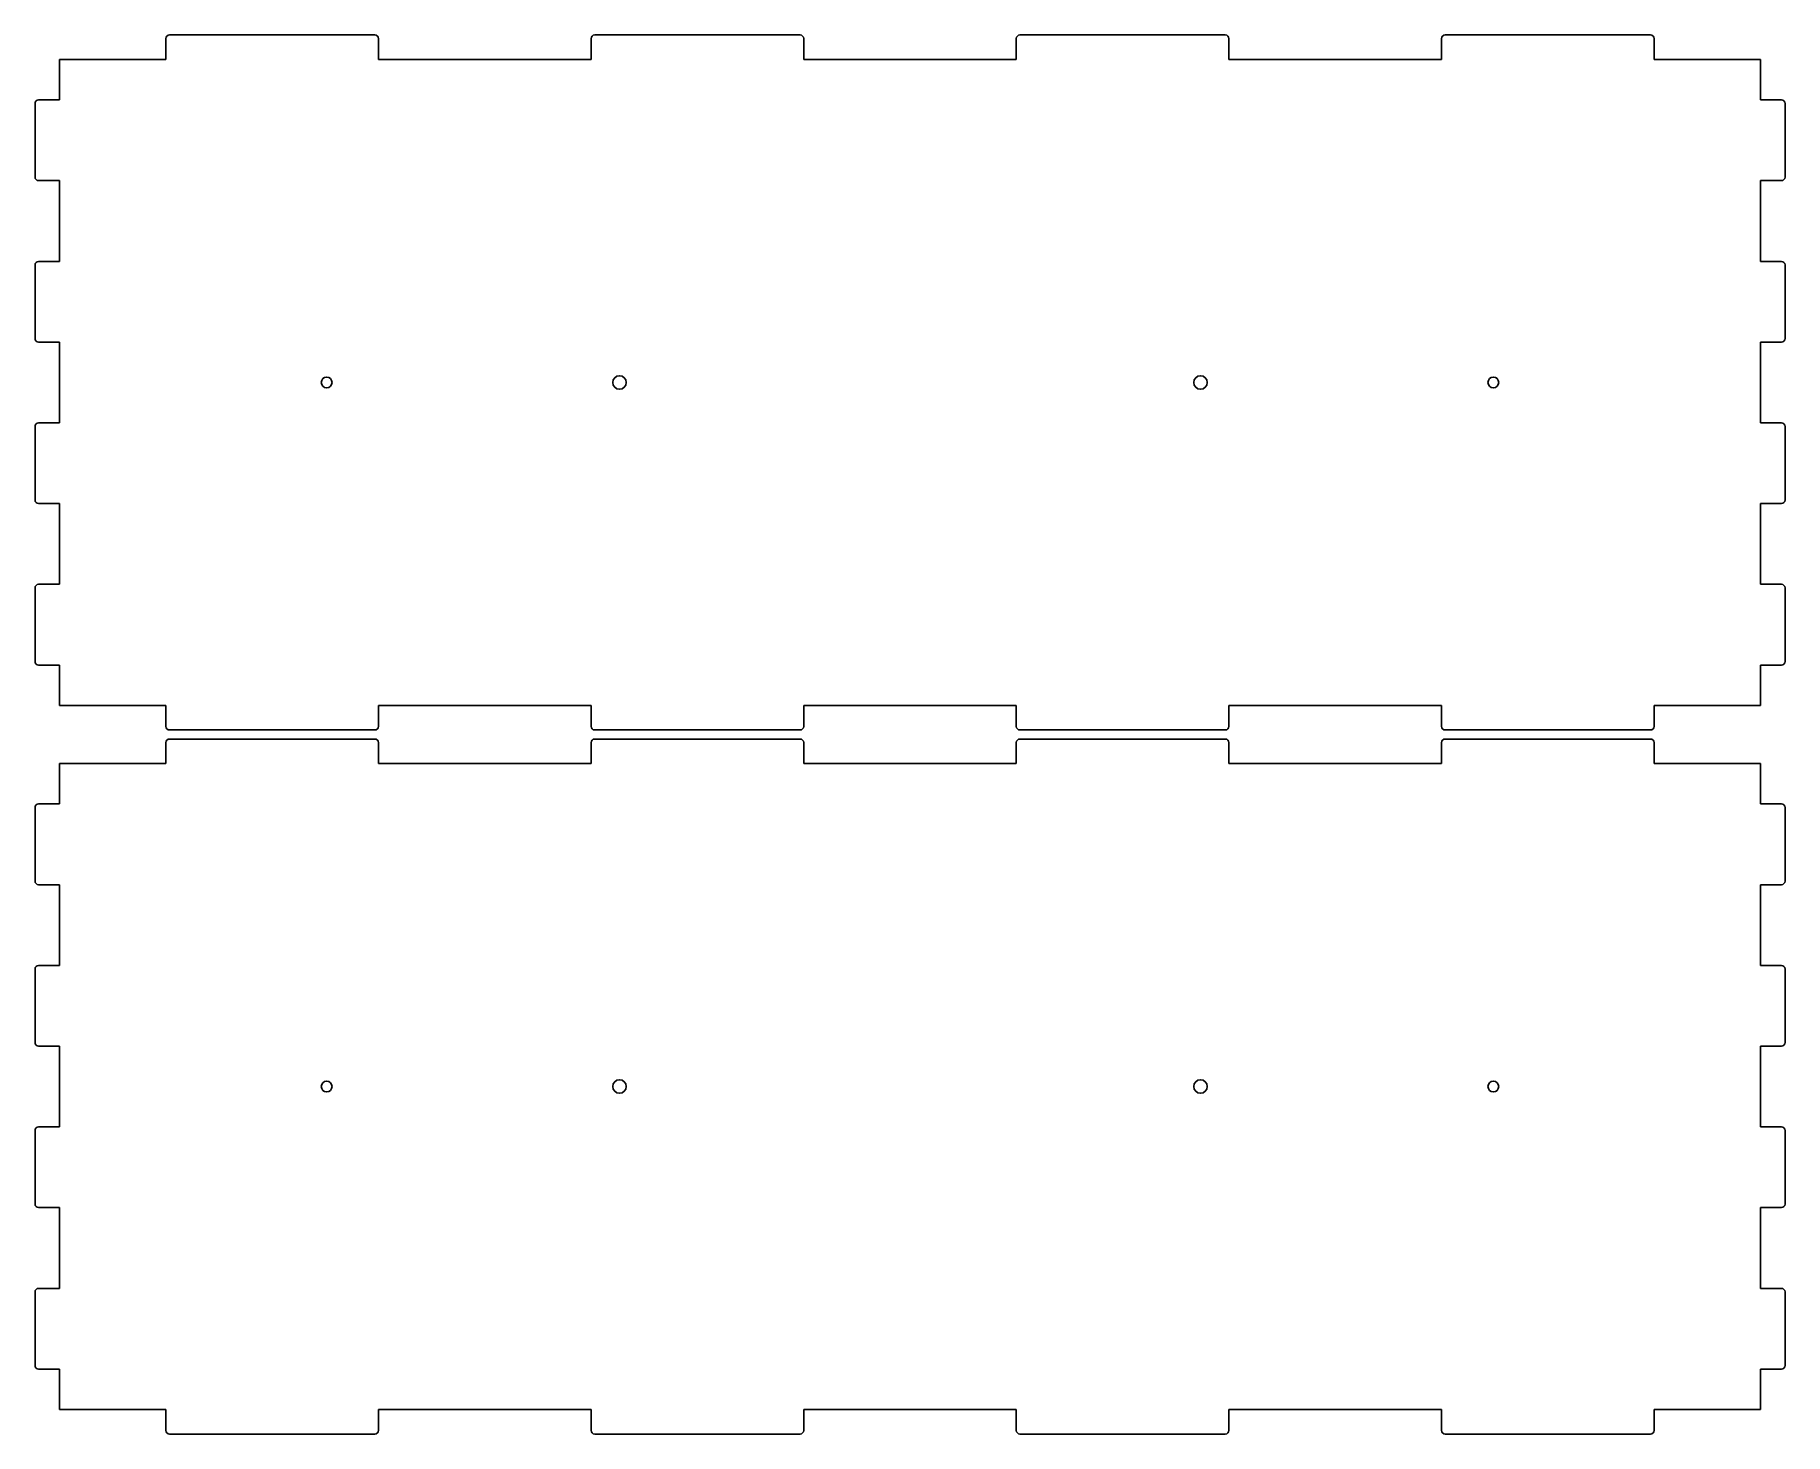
# Model space of a CAD drawing. Header units: millimetres. Extents: x 0 to 969, y 0 to 775.
import ezdxf

# ---------------------------------------------------------------- set-up
doc = ezdxf.new("R2010")
doc.units = ezdxf.units.MM
doc.layers.add('SheetCutProfiles', color=7, linetype='CONTINUOUS')

msp = doc.modelspace()

# ---------------------------------------------------------------- linework, layer by layer
at = {"layer": 'SheetCutProfiles'}
for p, q in [((72.475, 773), (72.475, 761.4)), ((74.475, 775), (188.225, 775)), ((190.225, 761.4), (190.225, 773)), ((307.975, 773), (307.975, 761.4)), ((309.975, 775), (423.725, 775)), ((425.725, 761.4), (425.725, 773)), ((543.475, 773), (543.475, 761.4)), ((545.475, 775), (659.225, 775)), ((661.225, 761.4), (661.225, 773)), ((778.975, 773), (778.975, 761.4)), ((780.975, 775), (894.725, 775)), ((896.725, 761.4), (896.725, 773)), ((13.6, 761.4), (72.475, 761.4)), ((13.6, 739.0375), (13.6, 761.4)), ((190.225, 761.4), (307.975, 761.4)), ((425.725, 761.4), (543.475, 761.4)), ((661.225, 761.4), (778.975, 761.4)), ((896.725, 761.4), (955.6, 761.4)), ((955.6, 739.0375), (955.6, 761.4)), ((0, 696.3125), (0, 737.0375)), ((13.6, 739.0375), (2, 739.0375)), ((955.6, 739.0375), (967.2, 739.0375)), ((969.2, 696.3125), (969.2, 737.0375)), ((2, 694.3125), (13.6, 694.3125)), ((13.6, 649.5875), (13.6, 694.3125)), ((955.6, 649.5875), (955.6, 694.3125)), ((967.2, 694.3125), (955.6, 694.3125)), ((13.6, 649.5875), (2, 649.5875)), ((955.6, 649.5875), (967.2, 649.5875)), ((0, 606.8625), (0, 647.5875)), ((969.2, 606.8625), (969.2, 647.5875)), ((2, 604.8625), (13.6, 604.8625)), ((13.6, 560.1375), (13.6, 604.8625)), ((955.6, 560.1375), (955.6, 604.8625)), ((967.2, 604.8625), (955.6, 604.8625)), ((0, 517.4125), (0, 558.1375)), ((13.6, 560.1375), (2, 560.1375)), ((955.6, 560.1375), (967.2, 560.1375)), ((969.2, 517.4125), (969.2, 558.1375)), ((2, 515.4125), (13.6, 515.4125)), ((13.6, 470.6875), (13.6, 515.4125)), ((955.6, 470.6875), (955.6, 515.4125)), ((967.2, 515.4125), (955.6, 515.4125)), ((0, 427.9625), (0, 468.6875)), ((13.6, 470.6875), (2, 470.6875)), ((955.6, 470.6875), (967.2, 470.6875)), ((969.2, 427.9625), (969.2, 468.6875)), ((2, 425.9625), (13.6, 425.9625)), ((13.6, 403.6), (13.6, 425.9625)), ((955.6, 403.6), (955.6, 425.9625)), ((967.2, 425.9625), (955.6, 425.9625)), ((13.6, 403.6), (72.475, 403.6)), ((72.475, 392), (72.475, 403.6)), ((190.225, 403.6), (190.225, 392)), ((190.225, 403.6), (307.975, 403.6)), ((307.975, 392), (307.975, 403.6)), ((425.725, 403.6), (425.725, 392)), ((425.725, 403.6), (543.475, 403.6)), ((543.475, 392), (543.475, 403.6)), ((661.225, 403.6), (661.225, 392)), ((661.225, 403.6), (778.975, 403.6)), ((778.975, 392), (778.975, 403.6)), ((896.725, 403.6), (896.725, 392)), ((896.725, 403.6), (955.6, 403.6)), ((74.475, 390), (188.225, 390)), ((309.975, 390), (423.725, 390)), ((545.475, 390), (659.225, 390)), ((780.975, 390), (894.725, 390)), ((72.475, 371.4), (72.475, 383)), ((188.225, 385), (74.475, 385)), ((190.225, 383), (190.225, 371.4)), ((307.975, 371.4), (307.975, 383)), ((423.725, 385), (309.975, 385)), ((425.725, 383), (425.725, 371.4)), ((543.475, 371.4), (543.475, 383)), ((659.225, 385), (545.475, 385)), ((661.225, 383), (661.225, 371.4)), ((778.975, 371.4), (778.975, 383)), ((894.725, 385), (780.975, 385)), ((896.725, 383), (896.725, 371.4)), ((13.6, 349.0375), (13.6, 371.4)), ((72.475, 371.4), (13.6, 371.4)), ((307.975, 371.4), (190.225, 371.4)), ((543.475, 371.4), (425.725, 371.4)), ((778.975, 371.4), (661.225, 371.4)), ((955.6, 371.4), (896.725, 371.4)), ((955.6, 349.0375), (955.6, 371.4)), ((13.6, 349.0375), (2, 349.0375)), ((955.6, 349.0375), (967.2, 349.0375)), ((0, 306.3125), (0, 347.0375)), ((969.2, 306.3125), (969.2, 347.0375)), ((2, 304.3125), (13.6, 304.3125)), ((13.6, 259.5875), (13.6, 304.3125)), ((967.2, 304.3125), (955.6, 304.3125)), ((955.6, 259.5875), (955.6, 304.3125)), ((0, 216.8625), (0, 257.5875)), ((13.6, 259.5875), (2, 259.5875)), ((955.6, 259.5875), (967.2, 259.5875)), ((969.2, 216.8625), (969.2, 257.5875)), ((2, 214.8625), (13.6, 214.8625)), ((13.6, 170.1375), (13.6, 214.8625)), ((967.2, 214.8625), (955.6, 214.8625)), ((955.6, 170.1375), (955.6, 214.8625)), ((0, 127.4125), (0, 168.1375)), ((13.6, 170.1375), (2, 170.1375)), ((955.6, 170.1375), (967.2, 170.1375)), ((969.2, 127.4125), (969.2, 168.1375)), ((2, 125.4125), (13.6, 125.4125)), ((13.6, 80.6875), (13.6, 125.4125)), ((967.2, 125.4125), (955.6, 125.4125)), ((955.6, 80.6875), (955.6, 125.4125)), ((0, 37.9625), (0, 78.6875)), ((13.6, 80.6875), (2, 80.6875)), ((955.6, 80.6875), (967.2, 80.6875)), ((969.2, 37.9625), (969.2, 78.6875)), ((2, 35.9625), (13.6, 35.9625)), ((13.6, 13.6), (13.6, 35.9625)), ((967.2, 35.9625), (955.6, 35.9625)), ((955.6, 13.6), (955.6, 35.9625)), ((72.475, 13.6), (13.6, 13.6)), ((72.475, 13.6), (72.475, 2)), ((307.975, 13.6), (190.225, 13.6)), ((190.225, 2), (190.225, 13.6)), ((307.975, 13.6), (307.975, 2)), ((543.475, 13.6), (425.725, 13.6)), ((425.725, 2), (425.725, 13.6)), ((543.475, 13.6), (543.475, 2)), ((778.975, 13.6), (661.225, 13.6)), ((661.225, 2), (661.225, 13.6)), ((778.975, 13.6), (778.975, 2)), ((955.6, 13.6), (896.725, 13.6)), ((896.725, 2), (896.725, 13.6)), ((188.225, 0), (74.475, 0)), ((423.725, 0), (309.975, 0)), ((659.225, 0), (545.475, 0)), ((894.725, 0), (780.975, 0))]:
    msp.add_line(p, q, dxfattribs=at)
for centre, radius in [((161.5333, 582.5), 3), ((323.7333, 582.5), 3.75), ((645.4667, 582.5), 3.75), ((807.6667, 582.5), 3), ((161.5333, 192.5), 3), ((323.7333, 192.5), 3.75), ((645.4667, 192.5), 3.75), ((807.6667, 192.5), 3)]:
    msp.add_circle(centre, radius, dxfattribs=at)
for centre, start, end in [((74.475, 773), 90, 180), ((188.225, 773), 0, 90), ((309.975, 773), 90, 180), ((423.725, 773), 0, 90), ((545.475, 773), 90, 180), ((659.225, 773), 0, 90), ((780.975, 773), 90, 180), ((894.725, 773), 0, 90), ((2, 737.0375), 90, 180), ((967.2, 737.0375), 0, 90), ((2, 696.3125), 180, -90), ((967.2, 696.3125), -90, 0), ((2, 647.5875), 90, 180), ((967.2, 647.5875), 0, 90), ((2, 606.8625), 180, -90), ((967.2, 606.8625), -90, 0), ((2, 558.1375), 90, 180), ((967.2, 558.1375), 0, 90), ((2, 517.4125), 180, -90), ((967.2, 517.4125), -90, 0), ((2, 468.6875), 90, 180), ((967.2, 468.6875), 0, 90), ((2, 427.9625), 180, -90), ((967.2, 427.9625), -90, 0), ((74.475, 392), 180, -90), ((188.225, 392), -90, 0), ((309.975, 392), 180, -90), ((423.725, 392), -90, 0), ((545.475, 392), 180, -90), ((659.225, 392), -90, 0), ((780.975, 392), 180, -90), ((894.725, 392), -90, 0), ((74.475, 383), 90, 180), ((188.225, 383), 0, 90), ((309.975, 383), 90, 180), ((423.725, 383), 0, 90), ((545.475, 383), 90, 180), ((659.225, 383), 0, 90), ((780.975, 383), 90, 180), ((894.725, 383), 0, 90), ((2, 347.0375), 90, 180), ((967.2, 347.0375), 0, 90), ((2, 306.3125), 180, -90), ((967.2, 306.3125), -90, 0), ((2, 257.5875), 90, 180), ((967.2, 257.5875), 0, 90), ((2, 216.8625), 180, -90), ((967.2, 216.8625), -90, 0), ((2, 168.1375), 90, 180), ((967.2, 168.1375), 0, 90), ((2, 127.4125), 180, -90), ((967.2, 127.4125), -90, 0), ((2, 78.6875), 90, 180), ((967.2, 78.6875), 0, 90), ((2, 37.9625), 180, -90), ((967.2, 37.9625), -90, 0), ((74.475, 2), 180, -90), ((188.225, 2), -90, 0), ((309.975, 2), 180, -90), ((423.725, 2), -90, 0), ((545.475, 2), 180, -90), ((659.225, 2), -90, 0), ((780.975, 2), 180, -90), ((894.725, 2), -90, 0)]:
    msp.add_arc(centre, 2, start, end, dxfattribs=at)

doc.saveas('drawing.dxf')
